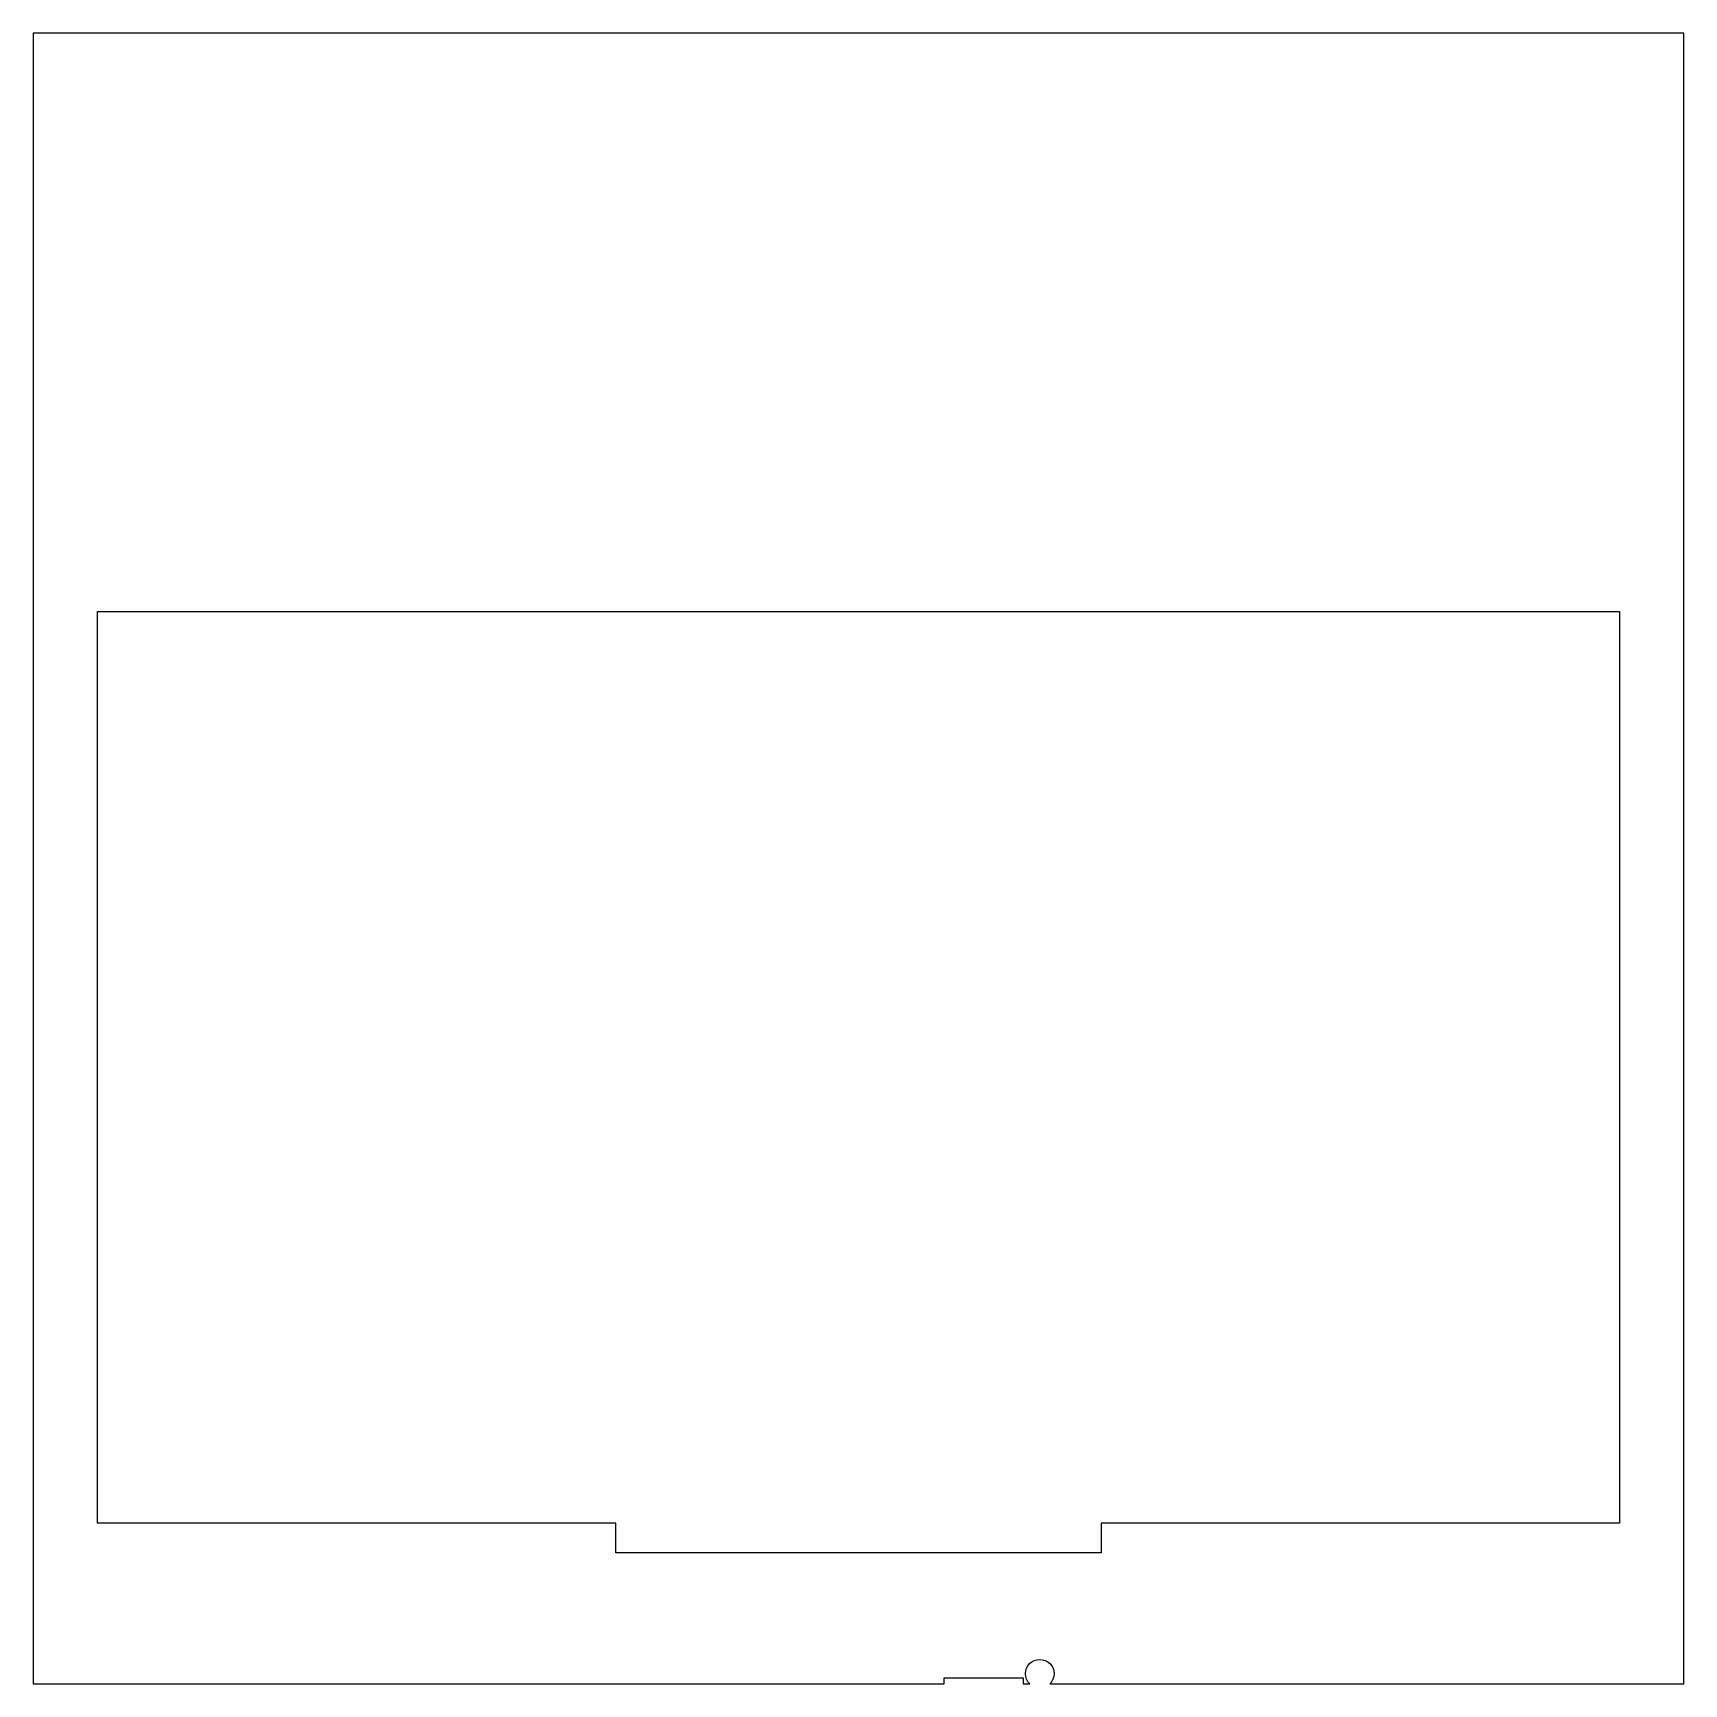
# Model space of a CAD drawing. Extents: x 0 to 696, y 0 to 231.
# Drawn here: x 231.1 to 461.1, y 0.6 to 230.6 of the extents above; entities that cross this region are included whole.
import ezdxf

# ---------------------------------------------------------------- set-up
doc = ezdxf.new("R2010")
doc.units = 0
doc.layers.add('Calque_1', color=7, linetype='CONTINUOUS')

msp = doc.modelspace()

# ---------------------------------------------------------------- linework, layer by layer
at = {"layer": 'Calque_1', "color": 1}
for p, q in [((231.059797, 230.606005), (231.059797, 0.606093)), ((461.059709, 230.606005), (231.059797, 230.606005)), ((461.059709, 0.606093), (461.059709, 230.606005)), ((240.059247, 150.022811), (452.05922, 150.022811)), ((240.059247, 23.022813), (240.059247, 150.022811)), ((452.05922, 150.022811), (452.05922, 23.022813)), ((312.230554, 23.022813), (240.059247, 23.022813)), ((312.230554, 18.864928), (312.230554, 23.022813)), ((452.05922, 23.022813), (379.887925, 23.022813)), ((379.887925, 23.022813), (379.887925, 18.864928)), ((379.887925, 18.864928), (312.230554, 18.864928)), ((231.059797, 0.606093), (357.999846, 0.606093)), ((357.999846, 0.606093), (357.999846, 1.456689)), ((357.999846, 1.456689), (369.000215, 1.456689)), ((369.000215, 1.456689), (369.000215, 0.606093)), ((372.714198, 0.606093), (461.059709, 0.606093))]:
    msp.add_line(p, q, dxfattribs=at)
for points in [[(369.311312, 2.030814), (369.311208, 2.561381), (369.521928, 3.070248), (369.897095, 3.445416)], [(369.897095, 3.445416), (370.272262, 3.820585), (370.781127, 4.031308), (371.311694, 4.031206)], [(371.311694, 4.031206), (371.842175, 4.031174), (372.350911, 3.820393), (372.725969, 3.445239)], [(372.725969, 3.445239), (373.101027, 3.070084), (373.311678, 2.561294), (373.311574, 2.030814)], [(369.000215, 0.606093), (369.000215, 0.606093), (369.910223, 0.606093), (369.910223, 0.606093)], [(369.910223, 0.606093), (369.527748, 0.981565), (369.311982, 1.494842), (369.311312, 2.030814)], [(373.311574, 2.030814), (373.311309, 1.495065), (373.096109, 0.98182), (372.714198, 0.606093)]]:
    msp.add_open_spline(points, degree=3, dxfattribs=at)

doc.saveas('drawing.dxf')
